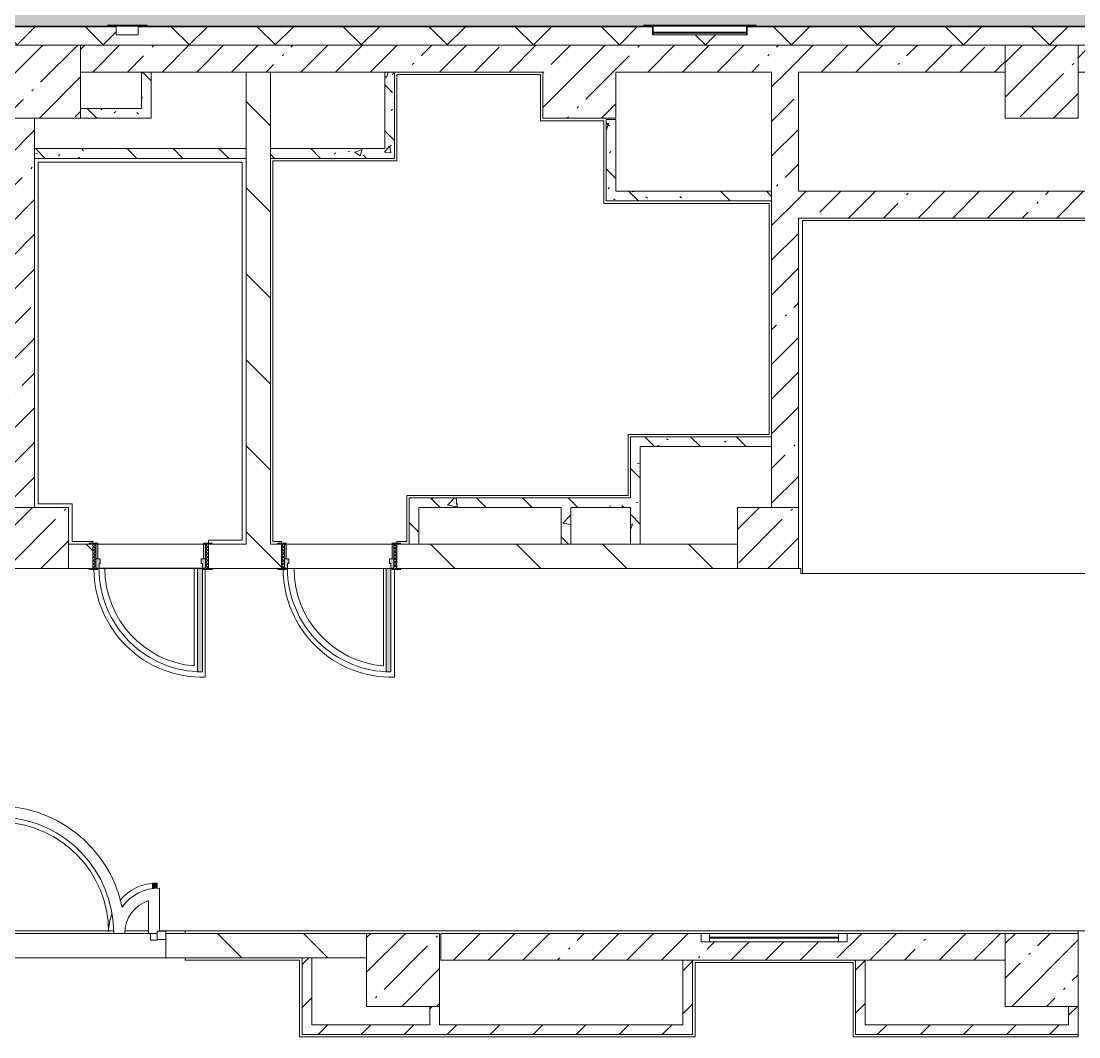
# Model space of a CAD drawing. Header units: millimetres. Extents: x 81303 to 275082, y -8553 to 29000.
# Drawn here: x 161893 to 170587, y 7050 to 15398 of the extents above; entities that cross this region are included whole.
import ezdxf

# ---------------------------------------------------------------- set-up
doc = ezdxf.new("R2010")
doc.units = ezdxf.units.MM
for name, color, linetype, lineweight in [('A-DETL-8', 7, 'Continuous', 5), ('A-GENM-1', 7, 'Continuous', 5), ('A-GLAZ-3', 7, 'Continuous', 5), ('A-GLAZ-CWMG-2', 7, 'Continuous', 5), ('A-WALL', 7, 'Continuous', 9), ('A-WALL-3', 7, 'Continuous', 5), ('I-WALL-3', 7, 'Continuous', 5), ('S-COLS-3', 7, 'Continuous', 5)]:
    doc.layers.add(name, color=color, linetype=linetype, lineweight=lineweight)
doc.layers.add('A-DETL-GENF-2', color=7, linetype='Continuous', lineweight=9, true_color=0xc0c0c0, transparency=0.4)
for name, color, linetype, lineweight, true_color in [('A-DETL-GENF-3', 7, 'Continuous', 5, 0xaaaaaa), ('A-DOOR-2', 7, 'Continuous', 5, 0xe2e2e2), ('A-DOOR-3', 7, 'Continuous', 5, 0xaaaaaa), ('A-DOOR-FRAM-1', 7, 'Continuous', 5, 0xe2e2e2), ('A-DOOR-FRAM-3', 7, 'Continuous', 5, 0xaaaaaa), ('A-FLOR-2', 7, 'Continuous', 5, 0xaaaaaa), ('A-GENM-2', 7, 'Continuous', 5, 0x737373), ('A-WALL-4', 7, 'Continuous', 5, 0x737373), ('I-WALL-5', 7, 'Continuous', 5, 0x787878)]:
    doc.layers.add(name, color=color, linetype=linetype, lineweight=lineweight, true_color=true_color)
pattern_1 = [(135, (148072.5, 0), (-353.553, -353.553), [])]
pattern_2 = [(135, (1826.41, 164.685), (-14.14214, -14.14214), []), (225, (1826.41, 164.685), (14.14214, -14.14214), [])]
pattern_3 = [(45, (-296.384, 164.685), (-14.1421, 14.1421), []), (135, (-296.384, 164.685), (-14.1421, -14.1421), [])]
pattern_4 = [(45, (148072.5, 0), (-285.123, 285.123), []), (45, (148357.62, 0), (-285.123, 285.123), [504.031, -100.806, 16.764, -84.042])]
pattern_5 = [(135, (148072.5, 0), (-377.171, -377.171), [533.4, -88.9, 17.78, -88.9]), (135, (148072.5, 376.94), (-377.171, -377.171), []), (50, (148072.5, 0), (637.645, -55.787), [66.675, -733.425]), (355, (148072.5, 0), (-123.35, 668.7), [53.34, -586.74]), (100.451, (148125.64, -4.65), (514.299, 612.908), [56.665, -623.315]), (46.184, (148072.5, 177.8), (948.776, -147.15), [100.012, -1100.137]), (96.636, (148151.6, 165.5), (830.91, 865.997), [84.998, -934.973]), (351.184, (148072.5, 177.8), (830.918, 865.99), [80.01, -880.11]), (21, (148161.4, 133.35), (530.651, -357.928), [66.675, -733.425]), (326, (148161.4, 133.35), (216.308, 644.658), [53.34, -586.74]), (71.451, (148205.6, 103.5), (746.96, 286.724), [56.665, -623.315]), (37.5, (148072.5, 0), (10.8105, 295.9426), [16.764, -562.864, 16.764, -578.866, -588.962]), (37.5, (148072.5, 0), (10.8105, 295.9426), [-1175.258, 16.764, -572.198]), (7.5, (148072.5, 0), (233.869, 350.6318), [16.764, -322.834, 16.764, -549.529, -224.472]), (7.5, (148072.5, 0), (233.869, 350.6318), [-905.891, 16.764, -207.708]), (327.5, (147874.25, 0), (474.5678, -20.0513), [16.764, -205.486, 16.764, -676.656, -920.115]), (327.5, (147874.25, 0), (474.5678, -20.0513), [-915.67, 16.764, -903.351]), (317.5, (147785.35, 0), (518.452, 88.9934), [16.764, -272.161, 16.764, -443.738, -653.415]), (317.5, (147785.35, 0), (518.452, 88.9934), [-749.427, 16.764, -636.651])]
pattern_6 = [(45, (148072.5, 0), (-176.7767, 176.7767), [])]

# ---------------------------------------------------------------- blocks, each defined once
blk = doc.blocks.new('BSC_Колонна _Прямоугольная - 600х600-V23-3_10_3_птичка')
at = {"layer": 'S-COLS-3'}
h = blk.add_hatch(dxfattribs=at)
h.set_pattern_fill('FP_50', color=256, style=0, pattern_type=2)
h.set_pattern_definition([(45, (-14010, -14900), (-285.123, 285.123), []), (45, (-13724.88, -14900), (-285.123, 285.123), [504.031, -100.806, 16.764, -84.042])])
h.paths.add_polyline_path([(-22.5, -300), (300, -300), (300, 300), (-300, 300), (-300, -300)])
for p, q in [((300, 300), (-300, 300)), ((-300, 300), (-300, -300)), ((300, -300), (300, 300)), ((-300, -300), (300, -300))]:
    blk.add_line(p, q, dxfattribs=at)
blk = doc.blocks.new('110_Дверь_СКБ_1Ст_Внутренняя1 - Д-7_п__950x2100h_Туалет EW30-32897972-3_10_3_птичка')
at = {"layer": 'A-DOOR-2'}
h = blk.add_hatch(color=256, dxfattribs=at)
h.paths.add_polyline_path([(437.5, 100), (437.5, 60), (427.5, 60), (427.5, 20), (462.5, 20), (462.5, 100)])
h.paths.add_polyline_path([(-412.5, 100), (-437.5, 100), (-437.5, 20), (-402.5, 20), (-402.5, 60), (-412.5, 60)])
at = {"layer": 'A-DOOR-3'}
h = blk.add_hatch(dxfattribs=at)
h.set_pattern_fill('FP_60', color=256, style=0, pattern_type=2)
h.set_pattern_definition(pattern_2)
h.paths.add_polyline_path([(487.5, 100), (462.5, 100), (462.5, -100), (487.5, -100)])
at = {"layer": 'A-DOOR-FRAM-1'}
for points in [[(-412.5, 950), (-412.5, 100), (-372.5, 100), (-372.5, 950)], [(-492.5, 108), (-492.5, 100), (-422.5, 100), (-422.5, 108)], [(517.5, 108), (447.5, 108), (447.5, 100), (517.5, 100)], [(-422.5, 20), (-437.5, 20), (-437.5, -100), (-422.5, -100)], [(462.5, 20), (447.5, 20), (447.5, -100), (462.5, -100)], [(-492.5, -100), (-492.5, -108), (-422.5, -108), (-422.5, -100)], [(447.5, -100), (447.5, -108), (517.5, -108), (517.5, -100)]]:
    blk.add_hatch(color=256, dxfattribs=at).paths.add_polyline_path(points)
at = {"layer": 'A-DOOR-FRAM-3'}
h = blk.add_hatch(dxfattribs=at)
h.set_pattern_fill('FP_61', color=256, style=0, pattern_type=2)
h.set_pattern_definition(pattern_3)
h.paths.add_polyline_path([(-437.5, 100), (-462.5, 100), (-462.5, -100), (-437.5, -100)])
at = {"layer": 'A-DOOR-3'}
for p, q in [((-412.5, 950), (-412.5, 100)), ((-372.5, 950), (-412.5, 950)), ((-372.5, 100), (-372.5, 950)), ((-412.5, 100), (-372.5, 100))]:
    blk.add_line(p, q, dxfattribs=at)
blk.add_arc((-412.5, 100), 850, 360, 90, dxfattribs=at)
at = {"layer": 'A-DOOR-FRAM-3'}
for p, q in [((-422.5, 108), (-492.5, 108)), ((-492.5, 108), (-492.5, 100)), ((-492.5, 100), (-422.5, 100)), ((-437.5, 100), (-462.5, 100)), ((-462.5, 100), (-462.5, -100)), ((-412.5, 100), (-437.5, 100)), ((-437.5, 100), (-437.5, 20)), ((-437.5, -100), (-437.5, 100)), ((-422.5, 100), (-437.5, 100)), ((-437.5, 100), (-437.5, 99)), ((-437.5, 99), (-422.5, 99)), ((-422.5, 100), (-422.5, 108)), ((-422.5, 99), (-422.5, 100)), ((-412.5, 60), (-412.5, 100)), ((437.5, 100), (437.5, 60)), ((462.5, 100), (437.5, 100)), ((517.5, 108), (447.5, 108)), ((447.5, 108), (447.5, 100)), ((462.5, 100), (447.5, 100)), ((447.5, 100), (447.5, 99)), ((447.5, 100), (517.5, 100)), ((447.5, 99), (462.5, 99)), ((462.5, 20), (462.5, 100)), ((487.5, 100), (462.5, 100)), ((462.5, 100), (462.5, -100)), ((462.5, 99), (462.5, 100)), ((487.5, -100), (487.5, 100)), ((517.5, 100), (517.5, 108)), ((-437.5, 20), (-402.5, 20)), ((-422.5, 20), (-437.5, 20)), ((-437.5, 20), (-437.5, -100)), ((-422.5, -100), (-422.5, 20)), ((-402.5, 60), (-412.5, 60)), ((-402.5, 20), (-402.5, 60)), ((437.5, 60), (427.5, 60)), ((427.5, 60), (427.5, 20)), ((427.5, 20), (462.5, 20)), ((462.5, 20), (447.5, 20)), ((447.5, 20), (447.5, -100)), ((462.5, -100), (462.5, 20)), ((-422.5, -100), (-492.5, -100)), ((-492.5, -100), (-492.5, -108)), ((-492.5, -108), (-422.5, -108)), ((-462.5, -100), (-437.5, -100)), ((-437.5, -100), (-422.5, -100)), ((-422.5, -108), (-422.5, -100)), ((447.5, -100), (462.5, -100)), ((517.5, -100), (447.5, -100)), ((447.5, -100), (447.5, -108)), ((447.5, -108), (517.5, -108)), ((462.5, -100), (487.5, -100)), ((517.5, -108), (517.5, -100))]:
    blk.add_line(p, q, dxfattribs=at)
blk = doc.blocks.new('110_Дверь_СКБ_1Ст_Внутренняя1 - Д-7_п__950x2100h_Туалет-32491181-3_10_3_птичка')
at = {"layer": 'A-DOOR-2'}
h = blk.add_hatch(color=256, dxfattribs=at)
h.paths.add_polyline_path([(437.5, 100), (437.5, 60), (427.5, 60), (427.5, 20), (462.5, 20), (462.5, 100)])
h.paths.add_polyline_path([(-412.5, 100), (-437.5, 100), (-437.5, 20), (-402.5, 20), (-402.5, 60), (-412.5, 60)])
at = {"layer": 'A-DOOR-3'}
h = blk.add_hatch(dxfattribs=at)
h.set_pattern_fill('FP_60', color=256, style=0, pattern_type=2)
h.set_pattern_definition(pattern_2)
h.paths.add_polyline_path([(487.5, 100), (462.5, 100), (462.5, -100), (487.5, -100)])
at = {"layer": 'A-DOOR-FRAM-1'}
for points in [[(-412.5, 950), (-412.5, 100), (-372.5, 100), (-372.5, 950)], [(-492.5, 108), (-492.5, 100), (-422.5, 100), (-422.5, 108)], [(517.5, 108), (447.5, 108), (447.5, 100), (517.5, 100)], [(-422.5, 20), (-437.5, 20), (-437.5, -100), (-422.5, -100)], [(462.5, 20), (447.5, 20), (447.5, -100), (462.5, -100)], [(-492.5, -100), (-492.5, -108), (-422.5, -108), (-422.5, -100)], [(447.5, -100), (447.5, -108), (517.5, -108), (517.5, -100)]]:
    blk.add_hatch(color=256, dxfattribs=at).paths.add_polyline_path(points)
at = {"layer": 'A-DOOR-FRAM-3'}
h = blk.add_hatch(dxfattribs=at)
h.set_pattern_fill('FP_61', color=256, style=0, pattern_type=2)
h.set_pattern_definition(pattern_3)
h.paths.add_polyline_path([(-437.5, 100), (-462.5, 100), (-462.5, -100), (-437.5, -100)])
at = {"layer": 'A-DOOR-3'}
for p, q in [((-412.5, 950), (-412.5, 100)), ((-372.5, 950), (-412.5, 950)), ((-372.5, 100), (-372.5, 950)), ((-412.5, 100), (-372.5, 100))]:
    blk.add_line(p, q, dxfattribs=at)
blk.add_arc((-412.5, 100), 850, 360, 90, dxfattribs=at)
at = {"layer": 'A-DOOR-FRAM-3'}
for p, q in [((-422.5, 108), (-492.5, 108)), ((-492.5, 108), (-492.5, 100)), ((-492.5, 100), (-422.5, 100)), ((-437.5, 100), (-462.5, 100)), ((-462.5, 100), (-462.5, -100)), ((-412.5, 100), (-437.5, 100)), ((-437.5, 100), (-437.5, 20)), ((-437.5, -100), (-437.5, 100)), ((-422.5, 100), (-437.5, 100)), ((-437.5, 100), (-437.5, 99)), ((-437.5, 99), (-422.5, 99)), ((-422.5, 100), (-422.5, 108)), ((-422.5, 99), (-422.5, 100)), ((-412.5, 60), (-412.5, 100)), ((437.5, 100), (437.5, 60)), ((462.5, 100), (437.5, 100)), ((517.5, 108), (447.5, 108)), ((447.5, 108), (447.5, 100)), ((462.5, 100), (447.5, 100)), ((447.5, 100), (447.5, 99)), ((447.5, 100), (517.5, 100)), ((447.5, 99), (462.5, 99)), ((462.5, 20), (462.5, 100)), ((487.5, 100), (462.5, 100)), ((462.5, 100), (462.5, -100)), ((462.5, 99), (462.5, 100)), ((487.5, -100), (487.5, 100)), ((517.5, 100), (517.5, 108)), ((-437.5, 20), (-402.5, 20)), ((-422.5, 20), (-437.5, 20)), ((-437.5, 20), (-437.5, -100)), ((-422.5, -100), (-422.5, 20)), ((-402.5, 60), (-412.5, 60)), ((-402.5, 20), (-402.5, 60)), ((437.5, 60), (427.5, 60)), ((427.5, 60), (427.5, 20)), ((427.5, 20), (462.5, 20)), ((462.5, 20), (447.5, 20)), ((447.5, 20), (447.5, -100)), ((462.5, -100), (462.5, 20)), ((-422.5, -100), (-492.5, -100)), ((-492.5, -100), (-492.5, -108)), ((-492.5, -108), (-422.5, -108)), ((-462.5, -100), (-437.5, -100)), ((-437.5, -100), (-422.5, -100)), ((-422.5, -108), (-422.5, -100)), ((447.5, -100), (462.5, -100)), ((517.5, -100), (447.5, -100)), ((447.5, -100), (447.5, -108)), ((447.5, -108), (517.5, -108)), ((462.5, -100), (487.5, -100)), ((517.5, -108), (517.5, -100))]:
    blk.add_line(p, q, dxfattribs=at)
blk = doc.blocks.new('BSC_Колонна _Прямоугольная - 500х500-V59-3_10_3_птичка')
at = {"layer": 'S-COLS-3'}
h = blk.add_hatch(dxfattribs=at)
h.set_pattern_fill('FP_93', color=256, style=0, pattern_type=2)
h.set_pattern_definition([(45, (-19960, -11150), (-285.123, 285.123), []), (45, (-19674.88, -11150), (-285.123, 285.123), [504.031, -100.806, 16.764, -84.042])])
h.paths.add_polyline_path([(-250, -250), (250, -250), (250, 250), (-250, 250), (-250, 71)])
for p, q in [((250, 250), (-250, 250)), ((-250, 250), (-250, -250)), ((250, -250), (250, 250)), ((-250, -250), (250, -250))]:
    blk.add_line(p, q, dxfattribs=at)
blk = doc.blocks.new('BSC_Колонна _Прямоугольная - 500х500-V121-3_10_3_птичка')
at = {"layer": 'S-COLS-3'}
h = blk.add_hatch(dxfattribs=at)
h.set_pattern_fill('FP_116', color=256, style=0, pattern_type=2)
h.set_pattern_definition([(45, (-13960, -11150), (-285.123, 285.123), []), (45, (-13674.88, -11150), (-285.123, 285.123), [504.031, -100.806, 16.764, -84.042])])
h.paths.add_polyline_path([(-250, -250), (250, -250), (250, 250), (-250, 250), (-250, 71)])
for p, q in [((250, 250), (-250, 250)), ((-250, 250), (-250, -250)), ((250, -250), (250, 250)), ((-250, -250), (250, -250))]:
    blk.add_line(p, q, dxfattribs=at)
blk = doc.blocks.new('BSC_Колонна _Прямоугольная - 600х600-V122-3_10_3_птичка')
at = {"layer": 'S-COLS-3'}
h = blk.add_hatch(dxfattribs=at)
h.set_pattern_fill('FP_117', color=256, style=0, pattern_type=2)
h.set_pattern_definition([(45, (-22210, -14900), (-285.123, 285.123), []), (45, (-21924.88, -14900), (-285.123, 285.123), [504.031, -100.806, 16.764, -84.042])])
h.paths.add_polyline_path([(-300, -300), (300, -300), (300, 300), (-300, 300)])
for p, q in [((300, 300), (-300, 300)), ((-300, 300), (-300, -300)), ((300, -300), (300, 300)), ((-300, -300), (300, -300))]:
    blk.add_line(p, q, dxfattribs=at)
blk = doc.blocks.new('BSC_Колонна _Прямоугольная - 600х600-V124-3_10_3_птичка')
at = {"layer": 'S-COLS-3'}
h = blk.add_hatch(dxfattribs=at)
h.set_pattern_fill('FP_119', color=256, style=0, pattern_type=2)
h.set_pattern_definition([(45, (-22210, -7600), (-285.123, 285.123), []), (45, (-21924.88, -7600), (-285.123, 285.123), [504.031, -100.806, 16.764, -84.042])])
h.paths.add_polyline_path([(-300, -300), (300, -300), (300, 300), (-300, 300), (-300, 150.3)])
for p, q in [((300, 300), (-300, 300)), ((-300, 300), (-300, -300)), ((300, -300), (300, 300)), ((-300, -300), (300, -300))]:
    blk.add_line(p, q, dxfattribs=at)
blk = doc.blocks.new('BSC_Колонна _Прямоугольная - 600х600-V133-3_10_3_птичка')
at = {"layer": 'S-COLS-3'}
h = blk.add_hatch(dxfattribs=at)
h.set_pattern_fill('FP_130', color=256, style=0, pattern_type=2)
h.set_pattern_definition([(45, (-16960, -7600), (-285.123, 285.123), []), (45, (-16674.88, -7600), (-285.123, 285.123), [504.031, -100.806, 16.764, -84.042])])
h.paths.add_polyline_path([(-300, -300), (300, -300), (300, 300), (-300, 300)])
for p, q in [((300, 300), (-300, 300)), ((-300, 300), (-300, -300)), ((300, -300), (300, 300)), ((-300, -300), (300, -300))]:
    blk.add_line(p, q, dxfattribs=at)
blk = doc.blocks.new('Полоса с поворотом - Полоса с поворотом-23831104-3_10_3_птичка')
at = {"layer": 'A-GENM-1'}
for p, q in [((19783, 15306.4), (19017, 15306.4)), ((19017, 15297.9), (19783, 15297.9))]:
    blk.add_line(p, q, dxfattribs=at)
at = {"layer": 'A-GENM-2'}
blk.add_line((19017, 15363), (19783, 15363), dxfattribs=at)
blk = doc.blocks.new('Уголок вложенный - Уголок вложенный-23831105-3_10_3_птичка')
at = {"layer": 'A-GENM-1'}
for p, q in [((29237, 15288), (29237, 15349)), ((29244, 15358), (29244, 15285)), ((29244, 15285), (29240, 15285))]:
    blk.add_line(p, q, dxfattribs=at)
at = {"layer": 'A-GENM-1', "flags": 128}
for points in [[(29237, 15349), (29236.8, 15351), (29236.1, 15352.9), (29235, 15354.6), (29233.6, 15356), (29231.9, 15357.1), (29230, 15357.8), (29228, 15358)], [(29240, 15285), (29239.3, 15285.1), (29238.7, 15285.3), (29238.1, 15285.7), (29237.7, 15286.1), (29237.3, 15286.7), (29237.1, 15287.3), (29237, 15288)]]:
    blk.add_lwpolyline(points, dxfattribs=at)
at = {"layer": 'A-GENM-2'}
for p, q in [((29164, 15365), (29244, 15365)), ((29164, 15361), (29164, 15365)), ((29228, 15358), (29167, 15358)), ((29244, 15365), (29244, 15358))]:
    blk.add_line(p, q, dxfattribs=at)
at = {"layer": 'A-GENM-2', "flags": 128}
blk.add_lwpolyline([(29167, 15358), (29166.3, 15358.1), (29165.7, 15358.3), (29165.1, 15358.7), (29164.7, 15359.1), (29164.3, 15359.7), (29164.1, 15360.3), (29164, 15361)], dxfattribs=at)
blk = doc.blocks.new('Уголок вложенный - Уголок вложенный-V137-3_10_3_птичка')
at = {"layer": 'A-GENM-1'}
for p, q in [((30010, 15285), (30010, 15358)), ((30017, 15349), (30017, 15288)), ((30014, 15285), (30010, 15285))]:
    blk.add_line(p, q, dxfattribs=at)
at = {"layer": 'A-GENM-1', "flags": 128}
for points in [[(30026, 15358), (30024, 15357.8), (30022.1, 15357.1), (30020.4, 15356), (30019, 15354.6), (30017.9, 15352.9), (30017.2, 15351), (30017, 15349)], [(30017, 15288), (30016.9, 15287.3), (30016.7, 15286.7), (30016.3, 15286.1), (30015.9, 15285.7), (30015.3, 15285.3), (30014.7, 15285.1), (30014, 15285)]]:
    blk.add_lwpolyline(points, dxfattribs=at)
at = {"layer": 'A-GENM-2'}
for p, q in [((30010, 15365), (30090, 15365)), ((30010, 15358), (30010, 15365)), ((30087, 15358), (30026, 15358)), ((30090, 15365), (30090, 15361))]:
    blk.add_line(p, q, dxfattribs=at)
at = {"layer": 'A-GENM-2', "flags": 128}
blk.add_lwpolyline([(30090, 15361), (30089.9, 15360.3), (30089.7, 15359.7), (30089.3, 15359.1), (30088.9, 15358.7), (30088.3, 15358.3), (30087.7, 15358.1), (30087, 15358)], dxfattribs=at)
blk = doc.blocks.new('Уголок вложенный - Уголок вложенный-V138-3_10_3_птичка')
at = {"layer": 'A-GENM-1'}
blk.add_line((30010, 15285), (29244, 15285), dxfattribs=at)
at = {"layer": 'A-GENM-1', "flags": 128}
for points in [[(29237, 15349), (29236.8, 15351), (29236.1, 15352.9), (29235, 15354.6), (29233.6, 15356), (29231.9, 15357.1), (29230, 15357.8), (29228, 15358)], [(30026, 15358), (30024, 15357.8), (30022.1, 15357.1), (30020.4, 15356), (30019, 15354.6), (30017.9, 15352.9), (30017.2, 15351), (30017, 15349)]]:
    blk.add_lwpolyline(points, dxfattribs=at)
at = {"layer": 'A-GENM-2'}
blk.add_line((29244, 15365), (30010, 15365), dxfattribs=at)
blk = doc.blocks.new('Уголок вложенный - Уголок вложенный-23964580-3_10_3_птичка')
at = {"layer": 'A-GENM-1'}
for p, q in [((14603, 15288), (14603, 15349)), ((14610, 15285), (14606, 15285))]:
    blk.add_line(p, q, dxfattribs=at)
at = {"layer": 'A-GENM-1', "flags": 128}
for points in [[(14603, 15349), (14602.8, 15351), (14602.1, 15352.9), (14601, 15354.6), (14599.6, 15356), (14597.9, 15357.1), (14596, 15357.8), (14594, 15358)], [(14606, 15285), (14605.3, 15285.1), (14604.7, 15285.3), (14604.1, 15285.7), (14603.7, 15286.1), (14603.3, 15286.7), (14603.1, 15287.3), (14603, 15288)]]:
    blk.add_lwpolyline(points, dxfattribs=at)
at = {"layer": 'A-GENM-2'}
for p, q in [((14530, 15361), (14530, 15365)), ((14594, 15358), (14533, 15358))]:
    blk.add_line(p, q, dxfattribs=at)
at = {"layer": 'A-GENM-2', "flags": 128}
blk.add_lwpolyline([(14533, 15358), (14532.3, 15358.1), (14531.7, 15358.3), (14531.1, 15358.7), (14530.7, 15359.1), (14530.3, 15359.7), (14530.1, 15360.3), (14530, 15361)], dxfattribs=at)
blk = doc.blocks.new('Уголок вложенный - Уголок вложенный-V147-3_10_3_птичка')
at = {"layer": 'A-GENM-1'}
for p, q in [((14783, 15349), (14783, 15288)), ((14780, 15285), (14776, 15285))]:
    blk.add_line(p, q, dxfattribs=at)
at = {"layer": 'A-GENM-1', "flags": 128}
for points in [[(14792, 15358), (14790, 15357.8), (14788.1, 15357.1), (14786.4, 15356), (14785, 15354.6), (14783.9, 15352.9), (14783.2, 15351), (14783, 15349)], [(14783, 15288), (14782.9, 15287.3), (14782.7, 15286.7), (14782.3, 15286.1), (14781.9, 15285.7), (14781.3, 15285.3), (14780.7, 15285.1), (14780, 15285)]]:
    blk.add_lwpolyline(points, dxfattribs=at)
at = {"layer": 'A-GENM-2'}
for p, q in [((14853, 15358), (14792, 15358)), ((14856, 15365), (14856, 15361))]:
    blk.add_line(p, q, dxfattribs=at)
at = {"layer": 'A-GENM-2', "flags": 128}
blk.add_lwpolyline([(14856, 15361), (14855.9, 15360.3), (14855.7, 15359.7), (14855.3, 15359.1), (14854.9, 15358.7), (14854.3, 15358.3), (14853.7, 15358.1), (14853, 15358)], dxfattribs=at)
blk = doc.blocks.new('Уголок вложенный - Уголок вложенный-V148-3_10_3_птичка')
at = {"layer": 'A-GENM-1'}
blk.add_line((14776, 15285), (14610, 15285), dxfattribs=at)
at = {"layer": 'A-GENM-1', "flags": 128}
for points in [[(14597.9, 15357.1), (14596, 15357.8), (14594, 15358)], [(14792, 15358), (14790, 15357.8), (14788.1, 15357.1)]]:
    blk.add_lwpolyline(points, dxfattribs=at)
blk = doc.blocks.new('Уголок вложенный - Уголок вложенный-V149-3_10_3_птичка')
at = {"layer": 'A-GENM-1'}
for p, q in [((14603, 15349), (14603, 15288)), ((14783, 15288), (14783, 15349)), ((14606, 15285), (14780, 15285))]:
    blk.add_line(p, q, dxfattribs=at)
at = {"layer": 'A-GENM-1', "flags": 128}
for points in [[(14594, 15358), (14596, 15357.8), (14597.9, 15357.1), (14599.6, 15356), (14601, 15354.6), (14602.1, 15352.9), (14602.8, 15351), (14603, 15349)], [(14783, 15349), (14783.2, 15351), (14783.9, 15352.9), (14785, 15354.6), (14786.4, 15356), (14788.1, 15357.1), (14790, 15357.8), (14792, 15358)], [(14603, 15288), (14603.1, 15287.3), (14603.3, 15286.7), (14603.7, 15286.1), (14604.1, 15285.7), (14604.7, 15285.3), (14605.3, 15285.1), (14606, 15285)], [(14780, 15285), (14780.7, 15285.1), (14781.3, 15285.3), (14781.9, 15285.7), (14782.3, 15286.1), (14782.7, 15286.7), (14782.9, 15287.3), (14783, 15288)]]:
    blk.add_lwpolyline(points, dxfattribs=at)
at = {"layer": 'A-GENM-2'}
for p, q in [((14530, 15365), (14856, 15365)), ((14530, 15365), (14530, 15361)), ((14533, 15358), (14853, 15358)), ((14856, 15361), (14856, 15365))]:
    blk.add_line(p, q, dxfattribs=at)
at = {"layer": 'A-GENM-2', "flags": 128}
for points in [[(14530, 15361), (14530.1, 15360.3), (14530.3, 15359.7), (14530.7, 15359.1), (14531.1, 15358.7), (14531.7, 15358.3), (14532.3, 15358.1), (14533, 15358)], [(14853, 15358), (14853.7, 15358.1), (14854.3, 15358.3), (14854.9, 15358.7), (14855.3, 15359.1), (14855.7, 15359.7), (14855.9, 15360.3), (14856, 15361)]]:
    blk.add_lwpolyline(points, dxfattribs=at)
blk = doc.blocks.new('120_Окно_СКБ_1Ст - 120_Окно_СКБ_1Ст 400х1200 EI30-24228621-3_10_3_птичка')
at = {"layer": 'A-GLAZ-3'}
for p, q in [((-600, 40), (-600, 110)), ((-600, 110), (-530, 110)), ((600, 110), (-600, 110)), ((-530, 110), (-530, 40)), ((530, 40), (530, 110)), ((530, 110), (600, 110)), ((600, 110), (600, 40)), ((-530, 40), (-600, 40)), ((-600, 40), (600, 40)), ((530, 80), (-530, 80)), ((530, 70), (-530, 70)), ((600, 40), (530, 40))]:
    blk.add_line(p, q, dxfattribs=at)
blk = doc.blocks.new('Прямоугольный импост - 50 x 70 мм-31927764-3_10_3_птичка')
at = {"layer": 'A-GLAZ-CWMG-2'}
for p, q in [((-70, 35), (0, 35)), ((-70, -35), (-70, 35)), ((0, 35), (0, -35)), ((0, -35), (-70, -35))]:
    blk.add_line(p, q, dxfattribs=at)
blk = doc.blocks.new('Дверь_Витражная_остекление_ - ДВН_ДАО_Главный вход_1200 в свету Д-22 _п_-31928779-3_10_3_птичка')
at = {"layer": 'A-DOOR-2'}
for points in [[(-615.1, 30), (-610, 30), (-615.1, 930)], [(610, 384.3), (650, 387.9), (650, 430), (610, 430), (610, 387.9)]]:
    blk.add_hatch(color=256, dxfattribs=at).paths.add_polyline_path(points)
at = {"layer": 'A-DETL-GENF-3'}
for p, q in [((-610, 30), (-610, 930)), ((650, 430), (610, 430)), ((610, 430), (610, 384.3)), ((650, 386.8), (650, 430)), ((-595, 30), (-615.1, 30)), ((-595, -40), (-595, 30)), ((595, -40), (595, 16)), ((-650, -40), (-595, -40)), ((650, -40), (595, -40))]:
    blk.add_line(p, q, dxfattribs=at)
at = {"layer": 'A-DOOR-3'}
blk.add_line((650, 430), (650, 386.8), dxfattribs=at)
for centre, radius, start, end in [((-650, 30), 900, 360, 87.74159), ((650, 30), 400, 90, 140.11585), ((650, 30), 400, 158.72613, 180)]:
    blk.add_arc(centre, radius, start, end, dxfattribs=at)

msp = doc.modelspace()

# ---------------------------------------------------------------- hatches: boundary and pattern name
at = {"layer": 'A-DETL-GENF-2'}
msp.add_hatch(color=256, dxfattribs=at).paths.add_polyline_path([(147144.7, 14774.9), (147804.5, 14774.9), (147804.5, 15358), (186832.5, 15358), (186832.5, 23888.3), (182000.6, 23888.3), (182000.6, 27398.1), (145663.4, 27398.1), (145663.4, 14774.9), (146678.6, 14774.9)])
at = {"layer": 'A-WALL-3'}
h = msp.add_hatch(dxfattribs=at)
h.set_pattern_fill('FP_58', color=256, style=0, pattern_type=2)
h.set_pattern_definition([(45, (148072.5, 0), (-353.5534, 353.5534), []), (135, (148072.5, 0), (-353.5534, -353.5534), [])])
h.paths.add_polyline_path([(190026.1, 15200), (190232.5, 15200), (190232.5, 15350), (185882.5, 15350), (185882.5, 15200), (188161.7, 15200)])
h.paths.add_polyline_path([(178082.5, 15200), (180182.5, 15200), (180182.5, 15350), (178089.5, 15349), (178089.5, 15288), (178082.5, 15285), (177309.5, 15288), (177309.5, 15350), (173682.8, 15349), (173682.8, 15288), (173675.8, 15285), (172502.8, 15288), (172502.8, 15350), (167862.5, 15349), (167862.5, 15288), (167855.5, 15285), (167082.5, 15288), (167082.5, 15350), (162855.5, 15349), (162855.5, 15288), (162848.5, 15285), (162675.5, 15288), (162675.3, 15350), (160932.5, 15350), (160932.5, 15200), (178073.2, 15200)])
h.paths.add_polyline_path([(182732.5, 15200), (183482.5, 15200), (183482.5, 15350), (182732.5, 15350)])
h.paths.add_polyline_path([(181682.5, 15200), (181832.5, 15200), (181832.5, 15350), (181682.5, 15350), (181682.5, 15270.2)])
h.paths.add_polyline_path([(156332.5, 15200), (156332.5, 15350), (155732.5, 15350), (155732.5, 15200)])
h.paths.add_polyline_path([(157832.5, 15200), (157832.5, 15350), (157232.5, 15350), (157232.5, 15200), (157399, 15200)])
h.paths.add_polyline_path([(152738, 15200), (154832.5, 15200), (154832.5, 15350), (148112.5, 15350), (148112.5, 15293), (147962.5, 15293), (147962.5, 15200), (152732.5, 15200)])
h.paths.add_polyline_path([(181312.5, 15200), (181307.5, 15350), (181082.5, 15350), (181082.5, 15200)])
at = {"layer": 'I-WALL-3'}
h = msp.add_hatch(dxfattribs=at)
h.set_pattern_fill('FP_54', color=256, style=0, pattern_type=2)
h.set_pattern_definition(pattern_4)
h.paths.add_polyline_path([(180182.5, 14980), (180182.5, 15200), (178682.5, 15200), (178682.5, 14980), (179833.7, 14980)])
h.paths.add_polyline_path([(162882.5, 14980), (166182.8, 14980), (166182.8, 15200), (162382.5, 15200), (162382.5, 14980)])
h.paths.add_polyline_path([(178082.5, 14980), (178082.5, 15200), (174482.5, 15200), (174482.5, 14980), (177907.5, 14980)])
h.paths.add_polyline_path([(173882.5, 14980), (173882.5, 15200), (170582.5, 15200), (170582.5, 14980), (173246.5, 14980)])
h.paths.add_polyline_path([(166782.8, 14980), (169982.5, 14980), (169982.5, 15200), (166782.8, 15200)])
h = msp.add_hatch(dxfattribs=at)
h.set_pattern_fill('FP_57', color=256, style=0, pattern_type=2)
h.set_pattern_definition(pattern_1)
h.paths.add_polyline_path([(163924.4, 11100), (163942.5, 11100), (163942.5, 14980), (163742.5, 14980), (163742.5, 11100)])
h = msp.add_hatch(dxfattribs=at)
h.set_pattern_fill('FP_54', color=256, style=0, pattern_type=2)
h.set_pattern_definition(pattern_4)
h.paths.add_polyline_path([(168282.5, 11400), (168282.5, 14980), (168062.5, 14980), (168062.5, 11400)])
h = msp.add_hatch(dxfattribs=at)
h.set_pattern_fill('FP_54', color=256, style=0, pattern_type=2)
h.set_pattern_definition(pattern_4)
h.paths.add_polyline_path([(161783.5, 11400), (162003.5, 11400), (162003.5, 14600), (161783.5, 14600), (161783.5, 11900)])
h = msp.add_hatch(dxfattribs=at)
h.set_pattern_fill('FP_54', color=256, style=0, pattern_type=2)
h.set_pattern_definition(pattern_4)
h.paths.add_polyline_path([(179082.5, 13780), (179082.5, 14000), (168282.5, 14000), (168282.5, 13780), (178839.7, 13780)])
h = msp.add_hatch(dxfattribs=at)
h.set_pattern_fill('FP_57', color=256, style=0, pattern_type=2)
h.set_pattern_definition(pattern_1)
h.paths.add_polyline_path([(167782.5, 10900), (167782.5, 11100), (164982.5, 11100), (164982.5, 10900), (167653.2, 10900)])
h.paths.add_polyline_path([(164032.5, 10900), (164032.5, 11100), (163433.5, 11100), (163433.5, 10900), (164002.5, 10900)])
h.paths.add_polyline_path([(162453.5, 10900), (162483.5, 10900), (162483.5, 11100), (162282.5, 11100), (162282.5, 10900)])
h = msp.add_hatch(dxfattribs=at)
h.set_pattern_fill('FP_57', color=256, style=0, pattern_type=2)
h.set_pattern_definition(pattern_1)
h.paths.add_polyline_path([(164732.5, 7700), (164732.5, 7900), (163081.8, 7900), (163081.8, 7700), (164282.5, 7700)])
h.paths.add_polyline_path([(155732.5, 7700), (155732.5, 7900), (154602.5, 7900), (154602.5, 7700), (155183.5, 7700)])
h.paths.add_polyline_path([(156332.5, 7700), (160232.5, 7700), (160232.5, 7900), (159532.5, 7900), (159532.5, 7830), (158732.5, 7830), (158732.5, 7900), (156332.5, 7900), (156332.5, 7789.5)])
h.paths.add_polyline_path([(161641.8, 7700), (161641.8, 7900), (160832.5, 7900), (160832.5, 7700)])
h.paths.add_polyline_path([(151805.8, 7700), (152102.5, 7700), (152102.5, 7900), (151802.5, 7900), (151802.5, 7700)])
h = msp.add_hatch(dxfattribs=at)
h.set_pattern_fill('FP_54', color=256, style=0, pattern_type=2)
h.set_pattern_definition(pattern_4)
h.paths.add_polyline_path([(168751.5, 7680), (169982.5, 7680), (169982.5, 7900), (168682, 7900), (168682, 7830), (167482, 7830), (167482, 7900), (165342.5, 7900), (165342.5, 7680), (167653.2, 7680)])
h = msp.add_hatch(dxfattribs=at)
h.set_pattern_fill('FP_59', color=256, style=0, pattern_type=2)
h.set_pattern_definition(pattern_6)
h.paths.add_polyline_path([(164282.5, 7150), (164282.5, 7700), (164202.5, 7700), (164202.5, 7150)])
h = msp.add_hatch(dxfattribs=at)
h.set_pattern_fill('FP_59', color=256, style=0, pattern_type=2)
h.set_pattern_definition(pattern_6)
h.paths.add_polyline_path([(167412.5, 7070), (167412.5, 7680), (167332.5, 7680), (167332.5, 7070)])
h = msp.add_hatch(dxfattribs=at)
h.set_pattern_fill('FP_59', color=256, style=0, pattern_type=2)
h.set_pattern_definition(pattern_6)
h.paths.add_polyline_path([(168831.5, 7150), (168831.5, 7680), (168751.5, 7680), (168751.5, 7150)])
h = msp.add_hatch(dxfattribs=at)
h.set_pattern_fill('FP_59', color=256, style=0, pattern_type=2)
h.set_pattern_definition(pattern_6)
h.paths.add_polyline_path([(165332.5, 7150), (165332.5, 7300), (165252.5, 7300), (165252.5, 7150)])
h = msp.add_hatch(dxfattribs=at)
h.set_pattern_fill('FP_59', color=256, style=0, pattern_type=2)
h.set_pattern_definition(pattern_6)
h.paths.add_polyline_path([(170582.5, 7070), (170582.5, 7300), (170502.5, 7300), (170502.5, 7070)])
h = msp.add_hatch(dxfattribs=at)
h.set_pattern_fill('FP_59', color=256, style=0, pattern_type=2)
h.set_pattern_definition(pattern_6)
h.paths.add_polyline_path([(167332.5, 7070), (167332.5, 7150), (164202.5, 7150), (164202.5, 7070), (165788.8, 7070)])
h = msp.add_hatch(dxfattribs=at)
h.set_pattern_fill('FP_59', color=256, style=0, pattern_type=2)
h.set_pattern_definition(pattern_6)
h.paths.add_polyline_path([(170502.5, 7070), (170502.5, 7150), (168751.5, 7150), (168751.5, 7070), (169517.6, 7070)])
at = {"layer": 'I-WALL-5'}
h = msp.add_hatch(dxfattribs=at)
h.set_pattern_fill('FP_64', color=256, style=0, pattern_type=2)
h.set_pattern_definition(pattern_5)
h.paths.add_polyline_path([(162962.5, 14680), (162962.5, 14980), (162882.5, 14980), (162882.5, 14680)])
h = msp.add_hatch(dxfattribs=at)
h.set_pattern_fill('FP_64', color=256, style=0, pattern_type=2)
h.set_pattern_definition(pattern_5)
h.paths.add_polyline_path([(164962.5, 14350), (164962.5, 14980), (164882.5, 14980), (164882.5, 14350)])
h = msp.add_hatch(dxfattribs=at)
h.set_pattern_fill('FP_64', color=256, style=0, pattern_type=2)
h.set_pattern_definition(pattern_5)
h.paths.add_polyline_path([(162382.5, 14600), (162962.5, 14600), (162962.5, 14680), (162382.5, 14680)])
h = msp.add_hatch(dxfattribs=at)
h.set_pattern_fill('FP_64', color=256, style=0, pattern_type=2)
h.set_pattern_definition(pattern_5)
h.paths.add_polyline_path([(166782.8, 13920), (166782.8, 14590), (166702.8, 14590), (166702.8, 13920)])
h = msp.add_hatch(dxfattribs=at)
h.set_pattern_fill('FP_64', color=256, style=0, pattern_type=2)
h.set_pattern_definition(pattern_5)
h.paths.add_polyline_path([(163742.5, 14270), (163742.5, 14350), (162003.5, 14350), (162003.5, 14270), (162060, 14270)])
h = msp.add_hatch(dxfattribs=at)
h.set_pattern_fill('FP_64', color=256, style=0, pattern_type=2)
h.set_pattern_definition(pattern_5)
h.paths.add_polyline_path([(163942.5, 14270), (164962.5, 14270), (164962.5, 14350), (163942.5, 14350)])
h = msp.add_hatch(dxfattribs=at)
h.set_pattern_fill('FP_64', color=256, style=0, pattern_type=2)
h.set_pattern_definition(pattern_5)
h.paths.add_polyline_path([(168062.5, 13920), (168062.5, 14000), (166782.8, 14000), (166782.8, 13920), (167653.2, 13920)])
h = msp.add_hatch(dxfattribs=at)
h.set_pattern_fill('FP_64', color=256, style=0, pattern_type=2)
h.set_pattern_definition(pattern_5)
h.paths.add_polyline_path([(166982.5, 11100), (166982.5, 11981.9), (166902.5, 11981.9), (166902.5, 11100)])
h = msp.add_hatch(dxfattribs=at)
h.set_pattern_fill('FP_64', color=256, style=0, pattern_type=2)
h.set_pattern_definition(pattern_5)
h.paths.add_polyline_path([(168062.5, 11901.9), (168062.5, 11981.9), (166982.5, 11981.9), (166982.5, 11901.9), (167653.2, 11901.9)])
h = msp.add_hatch(dxfattribs=at)
h.set_pattern_fill('FP_64', color=256, style=0, pattern_type=2)
h.set_pattern_definition(pattern_5)
h.paths.add_polyline_path([(165082.5, 11100), (165162.5, 11100), (165162.5, 11480), (165082.5, 11480), (165082.5, 11221)])
h = msp.add_hatch(dxfattribs=at)
h.set_pattern_fill('FP_64', color=256, style=0, pattern_type=2)
h.set_pattern_definition(pattern_5)
h.paths.add_polyline_path([(166412.5, 11400), (166902.5, 11400), (166902.5, 11480), (165162.5, 11480), (165162.5, 11400), (166332.5, 11400)])
h = msp.add_hatch(dxfattribs=at)
h.set_pattern_fill('FP_64', color=256, style=0, pattern_type=2)
h.set_pattern_definition(pattern_5)
h.paths.add_polyline_path([(166412.5, 11100), (166412.5, 11400), (166332.5, 11400), (166332.5, 11100)])
at = {"layer": 'S-COLS-3'}
h = msp.add_hatch(dxfattribs=at)
h.set_pattern_fill('FP_54', color=256, style=0, pattern_type=2)
h.set_pattern_definition(pattern_4)
h.paths.add_polyline_path([(166782.8, 14600), (166782.8, 15200), (166182.8, 15200), (166182.8, 14600)])

# ---------------------------------------------------------------- linework, layer by layer
at = {"layer": 'A-DETL-8'}
msp.add_line((147804.5, 15358), (186832.5, 15358), dxfattribs=at)
at = {"layer": 'A-FLOR-2'}
for p, q in [((166162.8, 14960), (164982.5, 14960)), ((164982.5, 14960), (164982.5, 14250)), ((166162.8, 14580), (166162.8, 14960)), ((166682.8, 14580), (166162.8, 14580)), ((166682.8, 13900), (166682.8, 14580)), ((163711.5, 14239), (162034.5, 14239)), ((162034.5, 14239), (162034.5, 11431)), ((163711.5, 11131), (163711.5, 14239)), ((164982.5, 14250), (163962.5, 14250)), ((163962.5, 14250), (163962.5, 11120)), ((168042.5, 13900), (166682.8, 13900)), ((168042.5, 12000), (168042.5, 13900)), ((179854.7, 13759), (168314.7, 13759)), ((168314.7, 13759), (168314.7, 10859)), ((166882.5, 11500), (166882.5, 12000)), ((166882.5, 12000), (168042.5, 12000)), ((165062.5, 11120), (165062.5, 11500)), ((165062.5, 11500), (166882.5, 11500)), ((162034.5, 11431), (162313.5, 11431)), ((162313.5, 11431), (162313.5, 11120)), ((163433.5, 11108), (163433.5, 11131)), ((163433.5, 11131), (163711.5, 11131)), ((162313.5, 11120), (162483.5, 11120)), ((162483.5, 11120), (162483.5, 11108)), ((163962.5, 11120), (164032.5, 11120)), ((164032.5, 11120), (164032.5, 11108)), ((164982.5, 11108), (164982.5, 11120)), ((164982.5, 11120), (165062.5, 11120)), ((162581.4, 10899.9), (162523.5, 10899.9)), ((162533.5, 10901.4), (163383.5, 10901.4)), ((163343.5, 10899.9), (163316.4, 10899.9)), ((163316.4, 10899.9), (163316.4, 10097.9)), ((163393.5, 10899.9), (163383.5, 10899.9)), ((163406.4, 10005.1), (163406.4, 10892)), ((164136.4, 10899.9), (164072.5, 10899.9)), ((164082.5, 10900), (164892.5, 10900)), ((164892.5, 10899.9), (164871.4, 10899.9)), ((164871.4, 10899.9), (164871.4, 10097.9)), ((164942.5, 10899.9), (164932.5, 10899.9)), ((164961.4, 10005.1), (164961.4, 10892)), ((168303.5, 10900), (168282.5, 10900)), ((168303.5, 10859), (168303.5, 10900)), ((168303.5, 10859), (179854.7, 10859)), ((163030.8, 7919), (163030.8, 8271.9)), ((162940.8, 8169.4), (162940.8, 7900)), ((161746.7, 7920), (162653.8, 7920)), ((162746.7, 7920), (162940.8, 7920)), ((163241.8, 7920), (163030.8, 7920)), ((170677.4, 7920), (163241.8, 7920)), ((163241.8, 7900), (163241.8, 7920)), ((170582.5, 7920), (170582.5, 7900)), ((162654.8, 7900), (162744.8, 7900)), ((162940.8, 7900), (163011.8, 7900)), ((163241.8, 7680), (163241.8, 7700)), ((164182.5, 7680), (163241.8, 7680)), ((164182.5, 7050), (164182.5, 7680)), ((168731.5, 7660), (167432.5, 7660)), ((167432.5, 7660), (167432.5, 7050)), ((168731.5, 7050), (168731.5, 7660)), ((167432.5, 7050), (164182.5, 7050)), ((170582.5, 7050), (168731.5, 7050)), ((170582.5, 7070), (170582.5, 7050))]:
    msp.add_line(p, q, dxfattribs=at)
for centre, radius, start, end in [((163386.4, 10899.9), 895, 180.50534, 271.28046), ((163386.4, 10899.9), 805, 180, 265.01146), ((164941.4, 10899.9), 895, 180.50534, 271.28046), ((164941.4, 10899.9), 805, 180, 265.01146), ((161699.8, 7903), 1045, 11.78406, 92.36409), ((161699.8, 7903), 955, 359.82001, 87.18541), ((163023.8, 7903), 369, 88.91556, 144.66492), ((163023.8, 7903), 279, 107.31049, 180.6161)]:
    msp.add_arc(centre, radius, start, end, dxfattribs=at)
at = {"layer": 'A-WALL'}
for p, q in [((162674.5, 15353), (160932.5, 15353)), ((162675.4, 15350), (160932.5, 15350)), ((167082.9, 15350), (162855.6, 15350)), ((167084.2, 15353), (162856.5, 15353)), ((172504.5, 15353), (167860.7, 15353)), ((172503.2, 15350), (167862.1, 15350)), ((166182.8, 15200), (162382.5, 15200)), ((169982.5, 15200), (166782.8, 15200)), ((173882.5, 15200), (170582.5, 15200)), ((162962.5, 14980), (162882.5, 14980)), ((163942.5, 14980), (163742.5, 14980)), ((164962.5, 14980), (164882.5, 14980)), ((162003.5, 14350), (162003.5, 14270)), ((163742.5, 14270), (163742.5, 14350)), ((163942.5, 14350), (163942.5, 14270)), ((168062.5, 13920), (168062.5, 14000)), ((168062.5, 11901.9), (168062.5, 11981.9)), ((165082.5, 11100), (165162.5, 11100)), ((166332.5, 11100), (166412.5, 11100)), ((166902.5, 11100), (166982.5, 11100)), ((164282.5, 7700), (164202.5, 7700)), ((167412.5, 7680), (167332.5, 7680)), ((168831.5, 7680), (168751.5, 7680))]:
    msp.add_line(p, q, dxfattribs=at)
at = {"layer": 'A-WALL-3'}
for p, q in [((162382.5, 15200), (169982.5, 15200)), ((170582.5, 15200), (173882.5, 15200))]:
    msp.add_line(p, q, dxfattribs=at)
at = {"layer": 'A-WALL-4'}
for p, q in [((162605.5, 15358), (148112.5, 15358)), ((162679.4, 15358), (162666.5, 15358)), ((162864.5, 15358), (162851.6, 15358)), ((167012.5, 15358), (162925.5, 15358)), ((167086.4, 15358), (167073.5, 15358)), ((167871.5, 15358), (167858.6, 15358)), ((172432.8, 15358), (167932.5, 15358))]:
    msp.add_line(p, q, dxfattribs=at)
at = {"layer": 'I-WALL-3'}
for p, q in [((162382.5, 14980), (162882.5, 14980)), ((162882.5, 14980), (162882.5, 14680)), ((162962.5, 14980), (163742.5, 14980)), ((162962.5, 14600), (162962.5, 14980)), ((163742.5, 14980), (163742.5, 14350)), ((163942.5, 14350), (163942.5, 14980)), ((163942.5, 14980), (164882.5, 14980)), ((164882.5, 14980), (164882.5, 14350)), ((164962.5, 14270), (164962.5, 14980)), ((164962.5, 14980), (166182.8, 14980)), ((166782.8, 14980), (168062.5, 14980)), ((168062.5, 14980), (168062.5, 14000)), ((168282.5, 14000), (168282.5, 14980)), ((168282.5, 14980), (169982.5, 14980)), ((170582.5, 14980), (173882.5, 14980)), ((162882.5, 14680), (162382.5, 14680)), ((162003.5, 14350), (162003.5, 14600)), ((162382.5, 14600), (162962.5, 14600)), ((166702.8, 14590), (166702.8, 13920)), ((166782.8, 14590), (166702.8, 14590)), ((166782.8, 14000), (166782.8, 14590)), ((163742.5, 14350), (162003.5, 14350)), ((164882.5, 14350), (163942.5, 14350)), ((162003.5, 14270), (163742.5, 14270)), ((162003.5, 11400), (162003.5, 14270)), ((163742.5, 14270), (163742.5, 11100)), ((163942.5, 11100), (163942.5, 14270)), ((163942.5, 14270), (164962.5, 14270)), ((168062.5, 14000), (166782.8, 14000)), ((178862.5, 14000), (168282.5, 14000)), ((166702.8, 13920), (168062.5, 13920)), ((168062.5, 13920), (168062.5, 11981.9)), ((168282.5, 11400), (168282.5, 13780)), ((168282.5, 13780), (179833.7, 13780)), ((166902.5, 11981.9), (166902.5, 11480)), ((168062.5, 11981.9), (166902.5, 11981.9)), ((166982.5, 11100), (166982.5, 11901.9)), ((166982.5, 11901.9), (168062.5, 11901.9)), ((168062.5, 11901.9), (168062.5, 11400)), ((165082.5, 11480), (165082.5, 11100)), ((166902.5, 11480), (165082.5, 11480)), ((165162.5, 11100), (165162.5, 11400)), ((165162.5, 11400), (166332.5, 11400)), ((166332.5, 11400), (166332.5, 11100)), ((166412.5, 11400), (166902.5, 11400)), ((166412.5, 11100), (166412.5, 11400)), ((166902.5, 11400), (166902.5, 11100)), ((162453.5, 11100), (162282.5, 11100)), ((162523.5, 11100), (163393.5, 11100)), ((163742.5, 11100), (163463.5, 11100)), ((164002.5, 11100), (163942.5, 11100)), ((164072.5, 11100), (164942.5, 11100)), ((165082.5, 11100), (165012.5, 11100)), ((166332.5, 11100), (165162.5, 11100)), ((166902.5, 11100), (166412.5, 11100)), ((167782.5, 11100), (166982.5, 11100)), ((162282.5, 10900), (162453.5, 10900)), ((163343.5, 10900), (162533.5, 10900)), ((163463.5, 10900), (164002.5, 10900)), ((164892.5, 10900), (164082.5, 10900)), ((165012.5, 10900), (167782.5, 10900)), ((161746.7, 7900), (162654.8, 7900)), ((162744.8, 7900), (162940.8, 7900)), ((164732.5, 7900), (163081.8, 7900)), ((163081.8, 7900), (163081.8, 7700)), ((167482, 7900), (165342.5, 7900)), ((165342.5, 7900), (165342.5, 7680)), ((169982.5, 7900), (168682, 7900)), ((164202.5, 7700), (160832.5, 7700)), ((164202.5, 7700), (164202.5, 7070)), ((164282.5, 7700), (164732.5, 7700)), ((164282.5, 7150), (164282.5, 7700)), ((165342.5, 7680), (167332.5, 7680)), ((167332.5, 7680), (167332.5, 7150)), ((167412.5, 7070), (167412.5, 7680)), ((167412.5, 7680), (168751.5, 7680)), ((168751.5, 7680), (168751.5, 7070)), ((168831.5, 7150), (168831.5, 7680)), ((168831.5, 7680), (169982.5, 7680)), ((165252.5, 7300), (165252.5, 7150)), ((165332.5, 7150), (165332.5, 7300)), ((170502.5, 7300), (170502.5, 7150)), ((170582.5, 7070), (170582.5, 7300)), ((165252.5, 7150), (164282.5, 7150)), ((167332.5, 7150), (165332.5, 7150)), ((170502.5, 7150), (168831.5, 7150)), ((164202.5, 7070), (167412.5, 7070)), ((168751.5, 7070), (170582.5, 7070))]:
    msp.add_line(p, q, dxfattribs=at)
at = {"layer": 'S-COLS-3'}
for p, q in [((166782.8, 15200), (166182.8, 15200)), ((166182.8, 14980), (166182.8, 14600)), ((166782.8, 14600), (166782.8, 14980)), ((166182.8, 14600), (166782.8, 14600))]:
    msp.add_line(p, q, dxfattribs=at)

# ---------------------------------------------------------------- block references
at = {"layer": 'A-DOOR-3', "rotation": 180}
for name, p in [('110_Дверь_СКБ_1Ст_Внутренняя1 - Д-7_п__950x2100h_Туалет-32491181-3_10_3_птичка', (162971, 11000)), ('110_Дверь_СКБ_1Ст_Внутренняя1 - Д-7_п__950x2100h_Туалет EW30-32897972-3_10_3_птичка', (164520, 11000))]:
    msp.add_blockref(name, p, dxfattribs=at)
at = {"layer": 'A-DOOR-3'}
msp.add_blockref('Дверь_Витражная_остекление_ - ДВН_ДАО_Главный вход_1200 в свету Д-22 _п_-31928779-3_10_3_птичка', (162361.8, 7884), dxfattribs=at)
at = {"layer": 'A-GENM-1'}
for name, p in [('Уголок вложенный - Уголок вложенный-23964580-3_10_3_птичка', (148072.5, 0)), ('Уголок вложенный - Уголок вложенный-V149-3_10_3_птичка', (148072.5, 0)), ('Уголок вложенный - Уголок вложенный-V148-3_10_3_птичка', (148072.5, 0)), ('Уголок вложенный - Уголок вложенный-V147-3_10_3_птичка', (148072.5, 0)), ('Уголок вложенный - Уголок вложенный-23831105-3_10_3_птичка', (137845.5, 0)), ('Уголок вложенный - Уголок вложенный-V138-3_10_3_птичка', (137845.5, 0)), ('Уголок вложенный - Уголок вложенный-V137-3_10_3_птичка', (137845.5, 0))]:
    msp.add_blockref(name, p, dxfattribs=at)
at = {"layer": 'A-GENM-2'}
msp.add_blockref('Полоса с поворотом - Полоса с поворотом-23831104-3_10_3_птичка', (148072.5, 0), dxfattribs=at)
at = {"layer": 'A-GLAZ-3'}
msp.add_blockref('120_Окно_СКБ_1Ст - 120_Окно_СКБ_1Ст 400х1200 EI30-24228621-3_10_3_птичка', (168082, 7790), dxfattribs=at)
at = {"layer": 'A-GLAZ-CWMG-2', "extrusion": (0, 0, -1), "rotation": 180}
msp.add_blockref('Прямоугольный импост - 50 x 70 мм-31927764-3_10_3_птичка', (-163081.8, 7884), dxfattribs=at)
at = {"layer": 'S-COLS-3'}
for name, p in [('BSC_Колонна _Прямоугольная - 600х600-V23-3_10_3_птичка', (162082.5, 14900)), ('BSC_Колонна _Прямоугольная - 600х600-V122-3_10_3_птичка', (170282.5, 14900)), ('BSC_Колонна _Прямоугольная - 500х500-V121-3_10_3_птичка', (162032.5, 11150)), ('BSC_Колонна _Прямоугольная - 500х500-V59-3_10_3_птичка', (168032.5, 11150)), ('BSC_Колонна _Прямоугольная - 600х600-V133-3_10_3_птичка', (165032.5, 7600)), ('BSC_Колонна _Прямоугольная - 600х600-V124-3_10_3_птичка', (170282.5, 7600))]:
    msp.add_blockref(name, p, dxfattribs=at)

doc.saveas('drawing.dxf')
